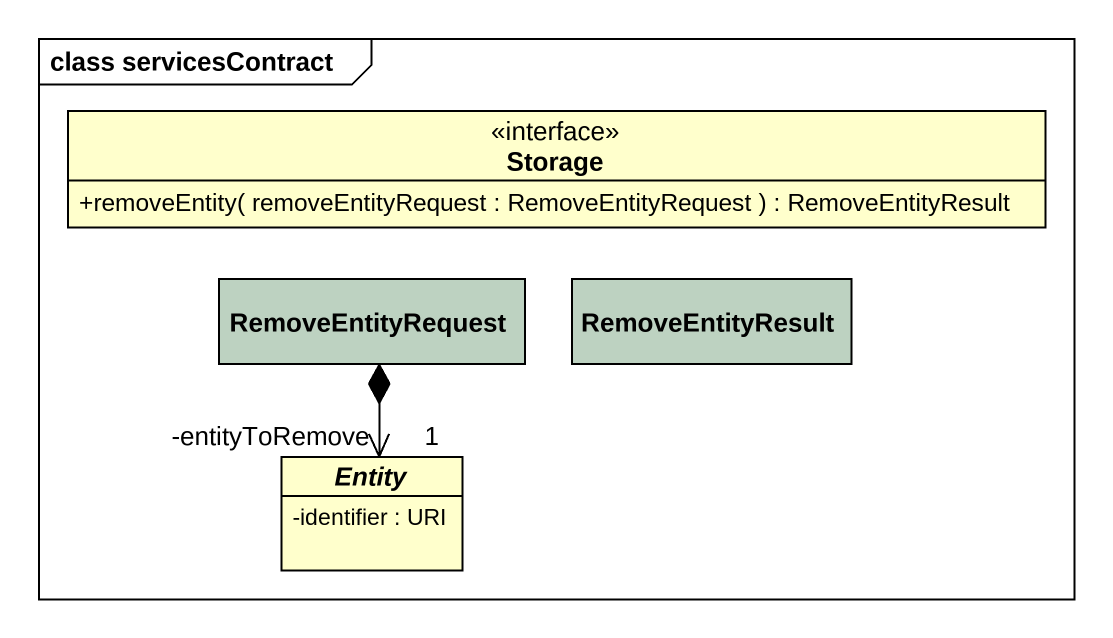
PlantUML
@startuml
mainframe class servicesContract
hide circle
hide empty members
skinparam classAttributeIconSize 0
interface "Storage" as Storage_ {
  +removeEntity( removeEntityRequest : RemoveEntityRequest ) : RemoveEntityResult
}
class RemoveEntityRequest #BDD2C1
class RemoveEntityResult #BDD2C1
abstract class "Entity" as Entity_ {
  -identifier : URI
}
RemoveEntityRequest *--> "1\n-entityToRemove" Entity_
@enduml
